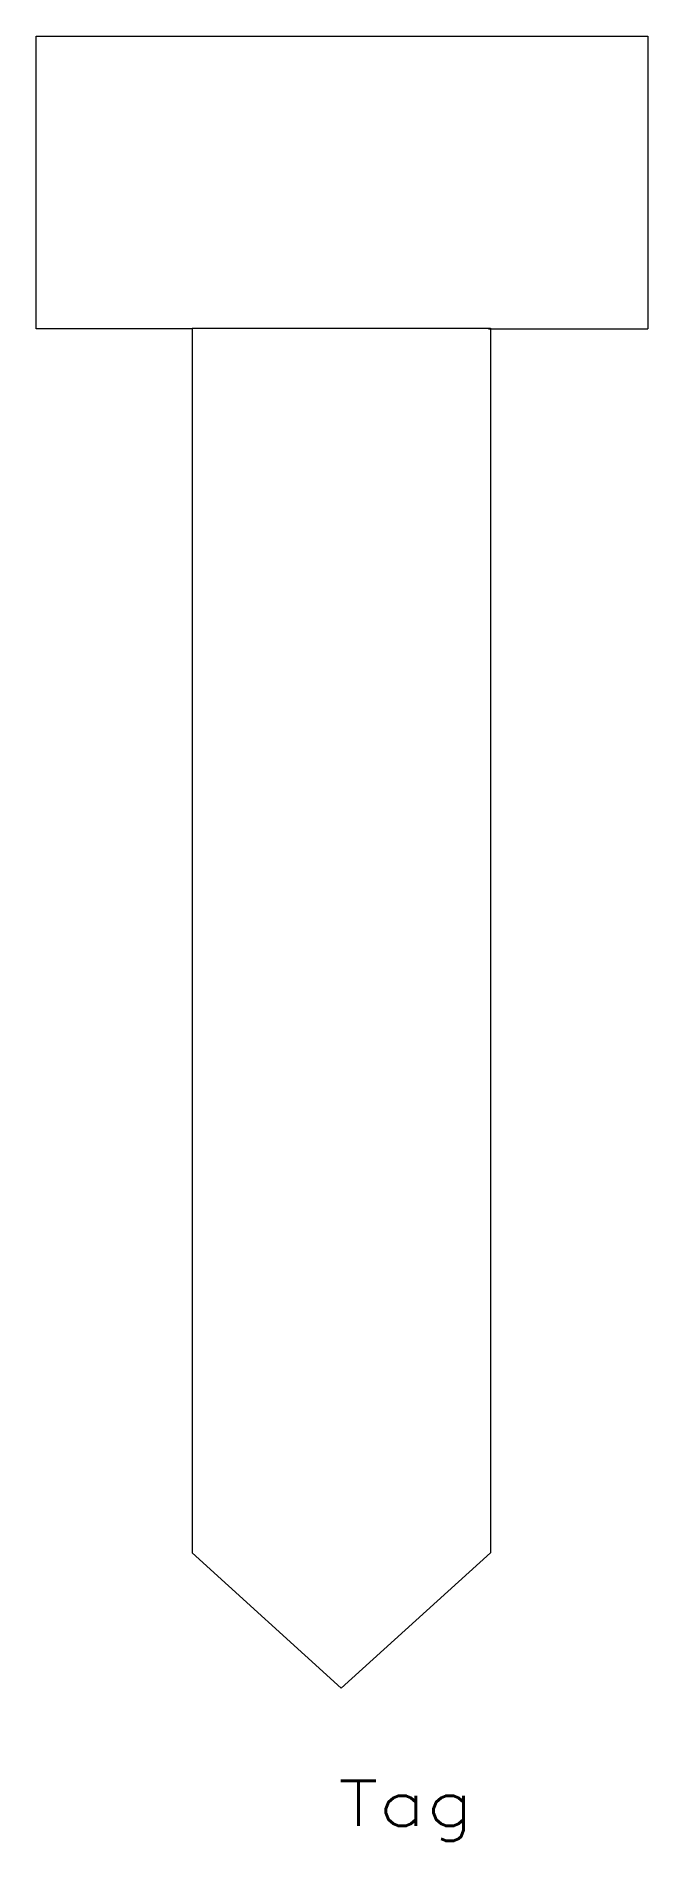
# Model space of a CAD drawing. Header units: inches. Extents: x -9.9 to 10.1, y -27.4 to 31.9.
import ezdxf
from ezdxf.enums import TextEntityAlignment as Align

# ---------------------------------------------------------------- set-up
doc = ezdxf.new("R2010")
doc.units = ezdxf.units.IN
doc.header["$MEASUREMENT"] = 0
doc.layers.get('0').update_dxf_attribs({"lineweight": 0})
doc.styles.get("Standard").update_dxf_attribs({"font": 'TXT.SHX'})

msp = doc.modelspace()

# ---------------------------------------------------------------- linework, layer by layer
at = {"color": 7, "linetype": 'Continuous', "lineweight": 0}
for p, q in [((-9.943, 22.303), (-9.943, 31.923)), ((-9.943, 31.923), (10.149, 31.923)), ((10.149, 31.923), (10.149, 22.303)), ((-4.829, 22.303), (-9.943, 22.303)), ((4.913, 22.303), (10.149, 22.303))]:
    msp.add_line(p, q, dxfattribs=at)
for p, q in [((-4.822, 22.327), (4.978, 22.327)), ((-4.822, 22.327), (-4.822, -17.915)), ((4.978, 22.327), (4.978, -17.915)), ((-4.822, -17.915), (0.078, -22.365)), ((0.078, -22.365), (4.978, -17.915))]:
    msp.add_line(p, q)

# ---------------------------------------------------------------- texts
at = {"color": 7, "linetype": 'Continuous', "width": 1.166667}
msp.add_text('Tag', height=1.4816, dxfattribs=at).set_placement((-0.019, -26.888), (4.426, -26.888), align=Align.FIT)

doc.saveas('drawing.dxf')
